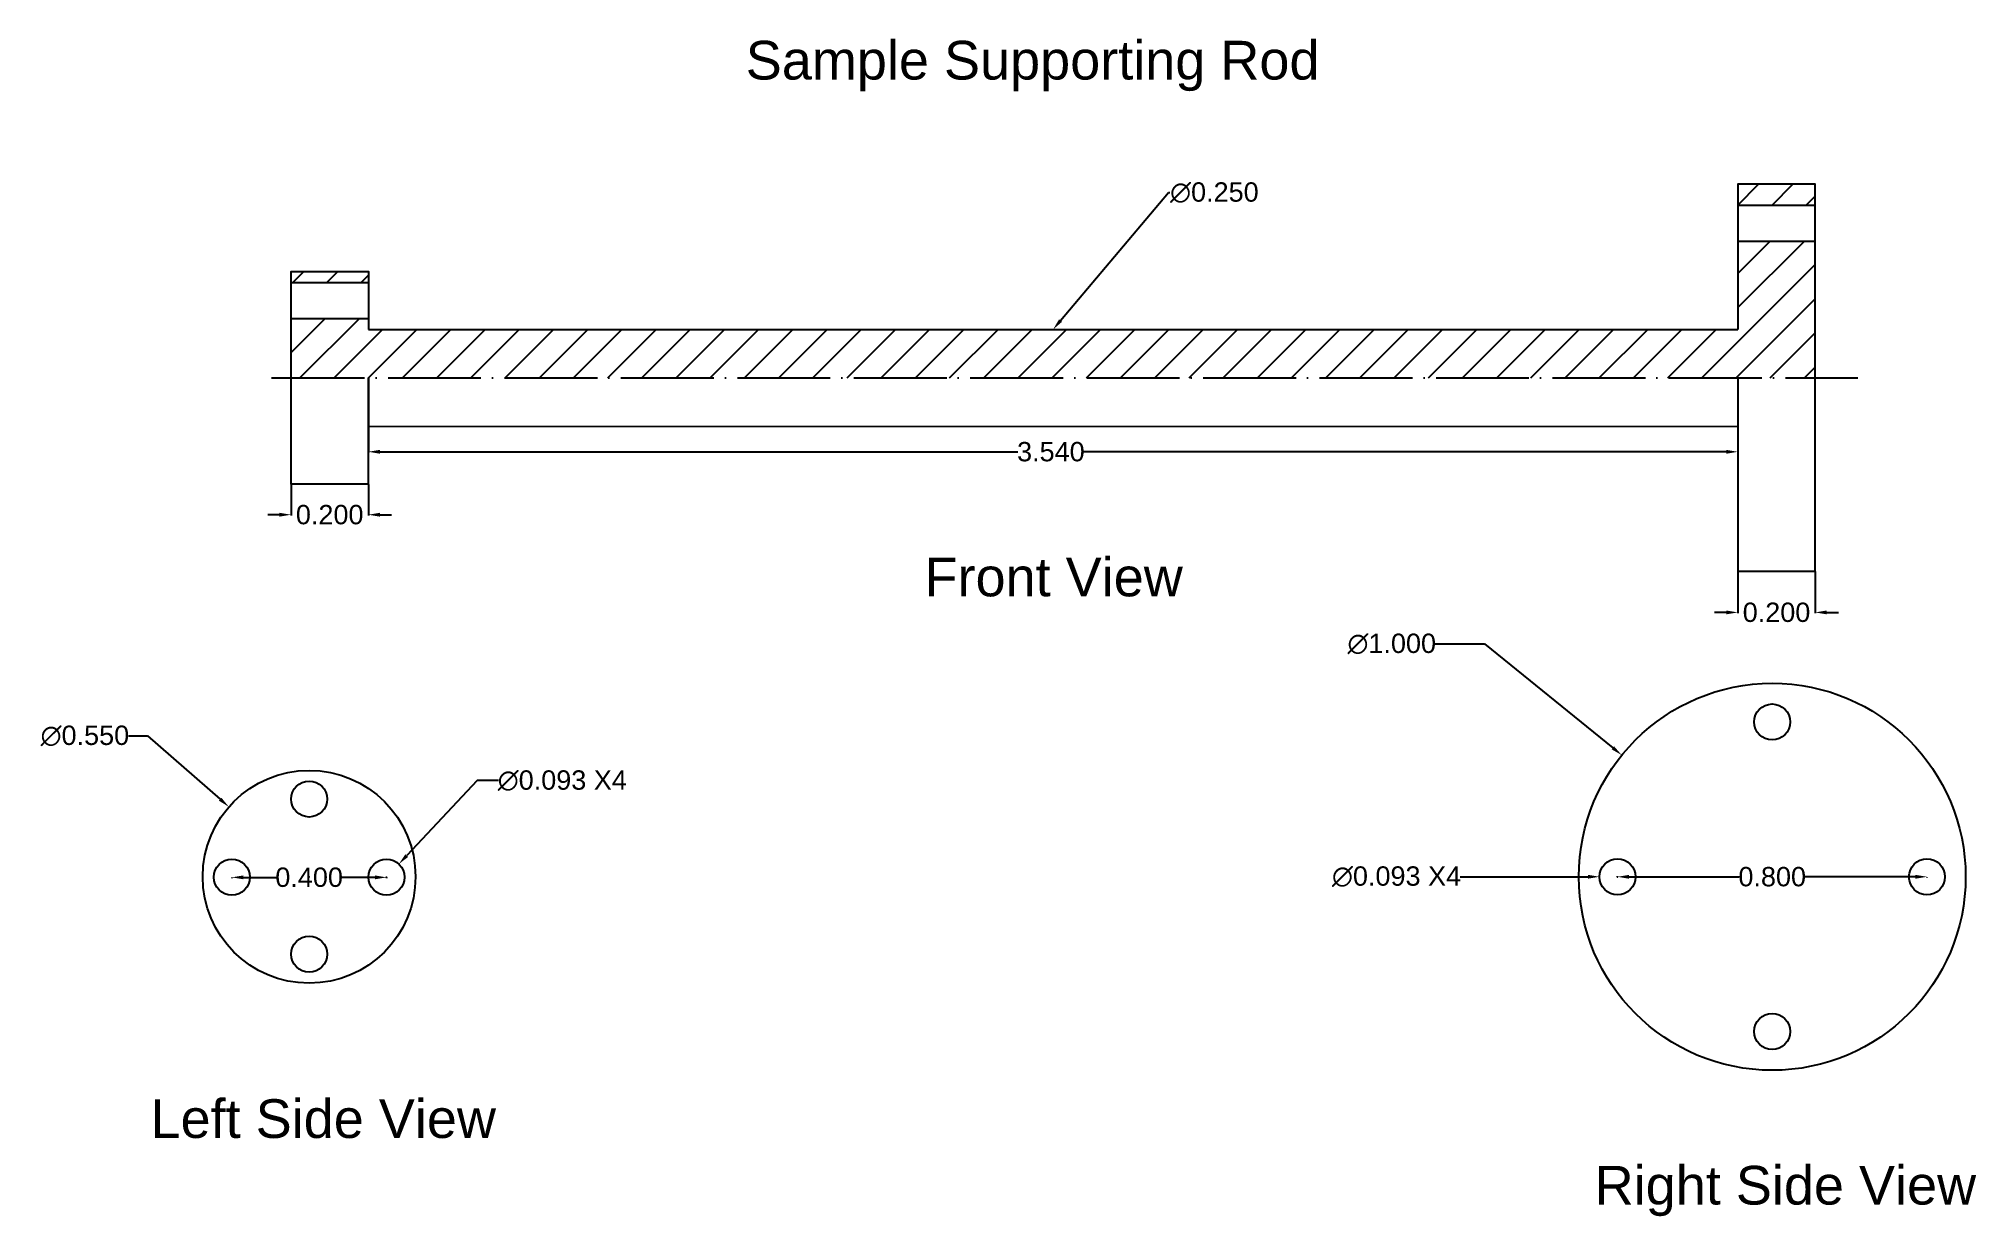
# Model space of a CAD drawing. Header units: inches. Extents: x -85 to 416, y -217 to 88.
import ezdxf
from ezdxf import colors
from ezdxf.entities.mleader import LeaderData, LeaderLine
from ezdxf.math import Vec2, Vec3

# ---------------------------------------------------------------- set-up
doc = ezdxf.new("R2010")
doc.units = ezdxf.units.IN
doc.header["$MEASUREMENT"] = 0
doc.linetypes.add('ACAD_ISO04W100', pattern=[30, 24, -3, 0, -3])
doc.styles.get("Standard").update_dxf_attribs({"font": 'arial.ttf'})
doc.dimstyles.get("Standard").update_dxf_attribs({"dimtxt": 0.18, "dimasz": 0.18, "dimexe": 0.18, "dimexo": 0.0625, "dimgap": 0.09, "dimtad": 0, "dimtih": 1, "dimtoh": 1, "dimdec": 4, "dimzin": 0, "dimdsep": 46, "dimtxsty": 'Standard', "dimcen": 0.09, "dimadec": 0, "dimazin": 0, "dimtfac": 1, "dimtdec": 4, "dimtofl": 0, "dimtmove": 0, "dimatfit": 3, "dimfxl": 1, "dimtolj": 1, "dimtzin": 0, "dimarcsym": 0})

# ---------------------------------------------------------------- blocks, each defined once
blk = doc.blocks.new('*D188')
at = {"color": 0, "lineweight": -2, "transparency": 16777216}
for p, q in [((-62.04, -92.55), (-57.1, -92.55)), ((-57.1, -92.55), (-38.31, -108.92)), ((-15.4, -128.95), (-15.22, -128.95)), ((-15.31, -129.04), (-15.31, -128.86))]:
    blk.add_line(p, q, dxfattribs=at)
at = {"color": 0, "transparency": 16777216}
blk.add_solid([(-37.98, -108.54), (-38.64, -109.29), (-36.04, -110.89)], dxfattribs=at)
at = {"layer": 'Defpoints', "color": 0, "transparency": 16777216}
for p in [(-36.04, -110.89), (5.43, -147.01)]:
    blk.add_point(p, dxfattribs=at)
at = {"color": 0, "transparency": 16777216, "insert": (-73.28, -92.55), "char_height": 5, "attachment_point": 5}
blk.add_mtext('\\A1;∅0.550', dxfattribs=at)
blk = doc.blocks.new('*D191')
at = {"color": 0, "lineweight": -2, "transparency": 16777216}
for p, q in [((-20, -27.56), (-20, -35.57)), ((0, -27.56), (0, -35.57)), ((-23, -35.39), (-26, -35.39)), ((3, -35.39), (6, -35.39))]:
    blk.add_line(p, q, dxfattribs=at)
at = {"color": 0, "transparency": 16777216}
for points in [[(-23, -34.89), (-23, -35.89), (-20, -35.39)], [(3, -34.89), (3, -35.89), (0, -35.39)]]:
    blk.add_solid(points, dxfattribs=at)
at = {"layer": 'Defpoints', "color": 0, "transparency": 16777216}
for p in [(-20, -27.5), (0, -27.5), (0, -35.39)]:
    blk.add_point(p, dxfattribs=at)
at = {"color": 0, "transparency": 16777216, "insert": (-10, -35.39), "char_height": 5, "attachment_point": 5}
blk.add_mtext('\\A1;0.200', dxfattribs=at)
blk = doc.blocks.new('*D193')
at = {"color": 0, "lineweight": -2, "transparency": 16777216}
for p, q in [((354, -50.06), (354, -60.81)), ((374, -50.06), (374, -60.81)), ((351, -60.63), (348, -60.63)), ((377, -60.63), (380, -60.63))]:
    blk.add_line(p, q, dxfattribs=at)
at = {"color": 0, "transparency": 16777216}
for points in [[(351, -60.13), (351, -61.13), (354, -60.63)], [(377, -60.13), (377, -61.13), (374, -60.63)]]:
    blk.add_solid(points, dxfattribs=at)
at = {"layer": 'Defpoints', "color": 0, "transparency": 16777216}
for p in [(354, -50), (374, -50), (374, -60.63)]:
    blk.add_point(p, dxfattribs=at)
at = {"color": 0, "transparency": 16777216, "insert": (364, -60.63), "char_height": 5, "attachment_point": 5}
blk.add_mtext('\\A1;0.200', dxfattribs=at)
blk = doc.blocks.new('*D195')
at = {"color": 0, "lineweight": -2, "transparency": 16777216}
for p, q in [((275.78, -68.78), (288.49, -68.78)), ((288.49, -68.78), (321.68, -95.62)), ((362.8, -128.95), (362.98, -128.95)), ((362.89, -129.04), (362.89, -128.86))]:
    blk.add_line(p, q, dxfattribs=at)
at = {"color": 0, "transparency": 16777216}
blk.add_solid([(322, -95.23), (321.37, -96.01), (324.01, -97.51)], dxfattribs=at)
at = {"layer": 'Defpoints', "color": 0, "transparency": 16777216}
for p in [(324.01, -97.51), (401.77, -160.39)]:
    blk.add_point(p, dxfattribs=at)
at = {"color": 0, "transparency": 16777216, "insert": (264.54, -68.78), "char_height": 5, "attachment_point": 5}
blk.add_mtext('\\A1;∅1.000', dxfattribs=at)
blk = doc.blocks.new('*D197')
at = {"color": 0, "lineweight": -2, "transparency": 16777216}
for p, q in [((28.12, -104.11), (9.93, -123.46)), ((33.65, -104.11), (28.12, -104.11)), ((4.6, -129.04), (4.78, -129.04)), ((4.69, -129.13), (4.69, -128.95))]:
    blk.add_line(p, q, dxfattribs=at)
at = {"color": 0, "transparency": 16777216}
blk.add_solid([(9.57, -123.12), (10.3, -123.81), (7.88, -125.65)], dxfattribs=at)
at = {"layer": 'Defpoints', "color": 0, "transparency": 16777216}
for p in [(7.88, -125.65), (1.51, -132.43)]:
    blk.add_point(p, dxfattribs=at)
at = {"color": 0, "transparency": 16777216, "insert": (50.13, -104.11), "char_height": 5, "attachment_point": 5}
blk.add_mtext('\\A1;∅0.093 X4', dxfattribs=at)
blk = doc.blocks.new('*D199')
at = {"color": 0, "lineweight": -2, "transparency": 16777216}
for p, q in [((282.25, -128.92), (315.24, -128.94)), ((322.8, -128.95), (322.98, -128.95)), ((322.89, -129.04), (322.89, -128.86))]:
    blk.add_line(p, q, dxfattribs=at)
at = {"color": 0, "transparency": 16777216}
blk.add_solid([(315.24, -128.44), (315.24, -129.44), (318.24, -128.95)], dxfattribs=at)
at = {"layer": 'Defpoints', "color": 0, "transparency": 16777216}
for p in [(318.24, -128.95), (327.54, -128.95)]:
    blk.add_point(p, dxfattribs=at)
at = {"color": 0, "transparency": 16777216, "insert": (265.78, -128.92), "char_height": 5, "attachment_point": 5}
blk.add_mtext('\\A1;∅0.093 X4', dxfattribs=at)
blk = doc.blocks.new('*D200')
at = {"color": 0, "lineweight": -2, "transparency": 16777216}
for p, q in [((-35.31, -129.1), (-35.31, -129.28)), ((-32.31, -129.1), (-23.83, -129.1)), ((1.69, -129.1), (-6.79, -129.1)), ((4.69, -129.1), (4.69, -129.28))]:
    blk.add_line(p, q, dxfattribs=at)
at = {"color": 0, "transparency": 16777216}
for points in [[(-32.31, -128.6), (-32.31, -129.6), (-35.31, -129.1)], [(1.69, -128.6), (1.69, -129.6), (4.69, -129.1)]]:
    blk.add_solid(points, dxfattribs=at)
at = {"layer": 'Defpoints', "color": 0, "transparency": 16777216}
for p in [(-35.31, -129.04), (4.69, -129.04), (4.69, -129.1)]:
    blk.add_point(p, dxfattribs=at)
at = {"color": 0, "transparency": 16777216, "insert": (-15.31, -129.1), "char_height": 5, "attachment_point": 5}
blk.add_mtext('\\A1;0.400', dxfattribs=at)
blk = doc.blocks.new('*D201')
at = {"color": 0, "lineweight": -2, "transparency": 16777216}
for p, q in [((322.89, -128.89), (322.89, -128.77)), ((325.89, -128.95), (354.37, -128.95)), ((399.89, -128.95), (371.41, -128.95)), ((402.89, -129.01), (402.89, -129.13))]:
    blk.add_line(p, q, dxfattribs=at)
at = {"color": 0, "transparency": 16777216}
for points in [[(325.89, -128.45), (325.89, -129.45), (322.89, -128.95)], [(399.89, -128.45), (399.89, -129.45), (402.89, -128.95)]]:
    blk.add_solid(points, dxfattribs=at)
at = {"layer": 'Defpoints', "color": 0, "transparency": 16777216}
for p in [(322.89, -128.95), (402.89, -128.95), (402.89, -128.95)]:
    blk.add_point(p, dxfattribs=at)
at = {"color": 0, "transparency": 16777216, "insert": (362.89, -128.95), "char_height": 5, "attachment_point": 5}
blk.add_mtext('\\A1;0.800', dxfattribs=at)
blk = doc.blocks.new('*D202')
at = {"color": 0, "lineweight": -2, "transparency": 16777216}
for p, q in [((0, -0.06), (0, -19.3)), ((354, -0.06), (354, -19.3)), ((3, -19.12), (167.91, -19.12)), ((351, -19.12), (184.94, -19.12))]:
    blk.add_line(p, q, dxfattribs=at)
at = {"color": 0, "transparency": 16777216}
for points in [[(3, -18.62), (3, -19.62), (0, -19.12)], [(351, -18.62), (351, -19.62), (354, -19.12)]]:
    blk.add_solid(points, dxfattribs=at)
at = {"layer": 'Defpoints', "color": 0, "transparency": 16777216}
for p in [(0, 0), (354, 0), (354, -19.12)]:
    blk.add_point(p, dxfattribs=at)
at = {"color": 0, "transparency": 16777216, "insert": (176.42, -19.12), "char_height": 5, "attachment_point": 5}
blk.add_mtext('\\A1;3.540', dxfattribs=at)

msp = doc.modelspace()

# ---------------------------------------------------------------- hatches: boundary and pattern name
h = msp.add_hatch()
h.set_pattern_fill('ANSI31', color=256, scale=50)
h.paths.add_polyline_path([(0, 24.65), (0, 27.5), (-20, 27.5), (-20, 24.65)], flags=17)
h.paths.add_polyline_path([(0, 12.5), (0, 15.35), (-20, 15.35), (-20, 0), (374, 0), (374, 27.5), (374, 35.35), (354, 35.35), (354, 12.5)])
h.paths.add_polyline_path([(354, 50), (354, 44.65), (374, 44.65), (374, 50)])

# ---------------------------------------------------------------- linework, layer by layer
for p, q in [((354, 44.65), (374, 44.65)), ((354, 35.35), (374, 35.35)), ((-20, 24.65), (0, 24.65)), ((-20, 15.35), (0, 15.35)), ((0, 12.5), (354, 12.5)), ((0, -27.5), (0, 0)), ((0, -12.5625), (354, -12.5))]:
    msp.add_line(p, q)
at = {"linetype": 'ACAD_ISO04W100'}
msp.add_line((-25, 0), (385, 0), dxfattribs=at)
for points in [[(374, -50), (374, 27.5), (374, 50), (354, 50), (354, 12.5)], [(0, -27.5), (-20, -27.5), (-20, 27.5), (0, 27.5), (0, 12.5)], [(354, 0), (354, -50), (374, -50)]]:
    msp.add_lwpolyline(points)
for centre, radius in [((362.8908, -128.948), 50), ((362.8908, -88.948), 4.65), ((-15.3075, -128.948), 27.5), ((-15.3075, -108.858), 4.65), ((-35.3075, -129.038), 4.65), ((4.6925, -129.038), 4.65), ((322.8908, -128.948), 4.65), ((402.8908, -128.948), 4.65), ((-15.3075, -148.948), 4.65), ((362.8908, -168.948), 4.65)]:
    msp.add_circle(centre, radius)

# ---------------------------------------------------------------- texts
for s, p in [('Sample Supporting Rod', (97.5494, 77.0827)), ('Front View', (143.7655, -56.4712)), ('Left Side View', (-56.3127, -196.4437)), ('Right Side View', (316.9939, -213.6564))]:
    msp.add_text(s, height=10).set_placement(p)

# ---------------------------------------------------------------- dimensions: what is measured, and where the dimension line sits
for base, p1, p2, picture, middle in [((354, -19.1241), (0, 0), (354, 0), '*D202', (176.4214, -19.1241)), ((0, -35.3861), (-20, -27.5), (0, -27.5), '*D191', (-10, -35.3861)), ((374, -60.6332), (354, -50), (374, -50), '*D193', (364, -60.6332))]:
    dim = msp.add_linear_dim(base=base, p1=p1, p2=p2, dimstyle='Standard', override={"dimtxt": 5, "dimasz": 3, "dimdec": 3, "dimlfac": 0.01})
    dim.commit()
    dim.dimension.update_dxf_attribs({"geometry": picture, "text_midpoint": middle, "dimtype": 160})
for p1, p2, override, picture, middle in [((401.7679, -160.3897), (324.0138, -97.5064), {"dimtxt": 5, "dimasz": 3, "dimdec": 3, "dimlfac": 0.01, "dimrnd": 0}, '*D195', (264.5431, -68.7787)), ((5.4294, -147.0099), (-36.0444, -110.8862), {"dimtxt": 5, "dimasz": 3, "dimdec": 3, "dimlfac": 0.01}, '*D188', (-73.2753, -92.5508))]:
    dim = msp.add_diameter_dim_2p(p1=p1, p2=p2, dimstyle='Standard', override=override)
    dim.commit()
    dim.dimension.update_dxf_attribs({"geometry": picture, "text_midpoint": middle, "dimtype": 163})
for p1, p2, override, picture, middle in [((1.508, -132.4264), (7.877, -125.6496), {"dimtxt": 5, "dimasz": 3, "dimdec": 3, "dimlfac": 0.01, "dimrnd": 0}, '*D197', (50.1309, -104.1068)), ((327.5408, -128.9508), (318.2408, -128.9452), {"dimtxt": 5, "dimasz": 3, "dimdec": 3, "dimlfac": 0.01}, '*D199', (282.2538, -128.9236))]:
    dim = msp.add_diameter_dim_2p(p1=p1, p2=p2, text='<> X4', dimstyle='Standard', override=override)
    dim.commit()
    dim.dimension.update_dxf_attribs({"geometry": picture, "text_midpoint": middle, "dimtype": 163})
for base, p1, p2, picture, middle in [((4.6925, -129.1005), (-35.3075, -129.038), (4.6925, -129.038), '*D200', (-15.3075, -129.1005)), ((402.8908, -128.948), (322.8908, -128.948), (402.8908, -128.948), '*D201', (362.8908, -128.948))]:
    dim = msp.add_linear_dim(base=base, p1=p1, p2=p2, dimstyle='Standard', override={"dimtxt": 5, "dimasz": 3, "dimdec": 3, "dimlfac": 0.01})
    dim.commit()
    dim.dimension.update_dxf_attribs({"geometry": picture, "text_midpoint": middle})

# ---------------------------------------------------------------- leaders
ml = msp.add_multileader_mtext('Standard')
ml.set_content('\\A1;∅0.250', color=256)
ml.set_leader_properties()
ml.build(insert=Vec2(0, 0))
ml.multileader.update_dxf_attribs({"dogleg_length": 0.36, "arrow_head_size": 3})
ctx = ml.context
ctx.base_point, ctx.char_height, ctx.arrow_head_size, ctx.landing_gap_size, ctx.plane_origin = Vec3(207.1603, 47.9128), 5, 3, 0.09, Vec3(354, 12.5)
notes = []
notes.append((ctx, [(1, (1, 1, 0), (206.8003, 47.9128), (1, 0), 0.36, [(0, [(177, 12.5)], 0, [])])]))
ctx.mtext.insert, ctx.mtext.flow_direction = Vec3(207.2503, 50.5134), 5
for ctx, leaders in notes:
    for number, flags, end, landing, length, lines in leaders:
        leader = LeaderData()
        leader.index, (leader.has_last_leader_line, leader.has_dogleg_vector, leader.attachment_direction) = number, flags
        leader.last_leader_point, leader.dogleg_vector, leader.dogleg_length = Vec3(end), Vec3(landing), length
        for number, points, colour, breaks in lines:
            line = LeaderLine()
            line.index, line.vertices, line.color, line.breaks = number, Vec3.list(points), colors.encode_raw_color(colour), breaks
            leader.lines.append(line)
        ctx.leaders.append(leader)

doc.saveas('drawing.dxf')
